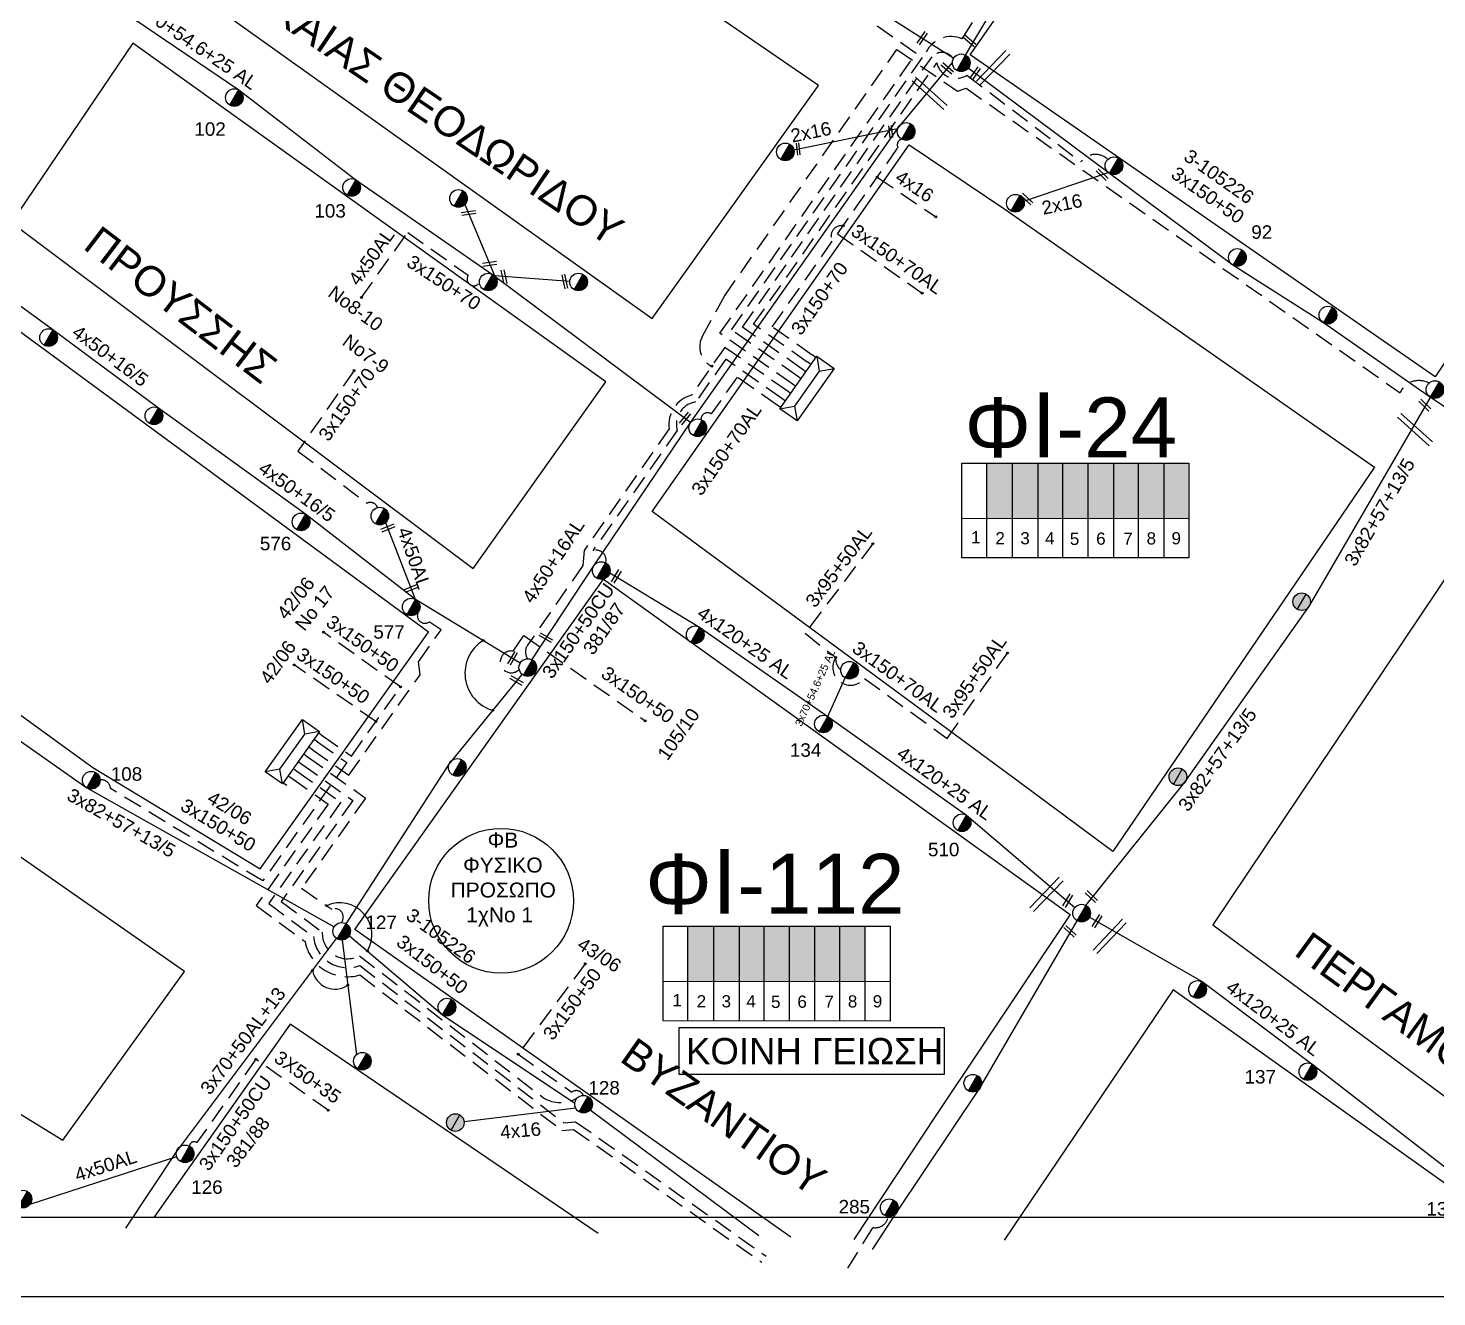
# Model space of a CAD drawing. Header units: millimetres. Extents: x 7477 to 9676, y 1828 to 2857.
# Drawn here: x 8327.7 to 8515.9, y 1836.4 to 2005.9 of the extents above; entities that cross this region are included whole.
import ezdxf
from ezdxf.enums import TextEntityAlignment as Align

# ---------------------------------------------------------------- set-up
doc = ezdxf.new("R2010")
doc.units = ezdxf.units.MM
doc.linetypes.add('DASHED', pattern=[19.05, 12.7, -6.35])
for name, color, linetype, lineweight in [('2x16', 7, 'Continuous', 30), ('3x150+50', 7, 'Continuous', 30), ('3x150+50 XLPE', 7, 'SYN_LINE', 30), ('3x150+50CU', 7, 'Continuous', 30), ('3x150+70', 7, 'Continuous', 30), ('3x150+70AL', 7, 'DASHED', 30), ('3x150AL+50CUXLPE', 7, 'Continuous', 30), ('3X50+35', 7, 'Continuous', 30), ('3x70+50AL+13', 7, 'Continuous', 30), ('3x70+54.6+25 AL', 7, 'SYN_LINE', 30), ('3x82+57+13_5', 7, 'Continuous', 30), ('3x95+50AL', 7, 'Continuous', 30), ('4x120+25 AL', 7, 'SYN_LINE', 30), ('4x16', 7, 'Continuous', 30), ('4x50', 7, 'Continuous', 30), ('4x50+16_5', 7, 'Continuous', 30), ('4x50+16AL', 7, 'Continuous', 30), ('4x50AL', 7, 'Continuous', 30), ('text διευθύνσεων', 250, 'Continuous', 30), ('Υπόβαθρο ΔΕΗ', 7, 'Continuous', 30)]:
    doc.layers.add(name, color=color, linetype=linetype, lineweight=lineweight)
for name, color, linetype in [('Pillar OTE', 7, 'Continuous'), ('TEXT ΚΑΛΩΔΙΩΝ', 7, 'Continuous'), ('Άγνωστα', 7, 'Continuous'), ('ΑΓΝΩΣΤΟ ΥΠΟΓΕΙΟ ΚΑΛΩΔΙΟ', 7, 'DASHED'), ('Επιγραφές - Σχήματα', 7, 'Continuous'), ('Καλώδια ΧΤ   3x150AL+50CU', 7, 'DASHED'), ('Μηχανική τομή', 7, 'Continuous'), ('Στύλος Ξύλινος', 7, 'Continuous'), ('Στύλος Ξύλινος @ 1', 7, 'Continuous'), ('Στύλος ΦΜ', 7, 'Continuous'), ('Στύλος ΦΜ @ 1', 7, 'Continuous'), ('Συνδέσεις', 7, 'Continuous'), ('Τομή', 7, 'Continuous'), ('Υποσταθμός πόλεως', 7, 'Continuous')]:
    doc.layers.add(name, color=color, linetype=linetype)
doc.styles.add('arial', font='ARIAL.TTF')
doc.styles.get("Standard").update_dxf_attribs({"font": 'ARIAL.TTF'})
doc.linetypes.add('SYN_LINE', pattern='A,0.5,-0.0001,["/\\/\\/\\/",Standard,S=0.1,R=0,X=0,Y=-0.05],-0.25', length=0.7501)

# ---------------------------------------------------------------- blocks, each defined once
blk = doc.blocks.new('ΥΠΑΡΧΩΝ ΤΣΙΜΕΝΤΕΝΙΟΣ ΣΤΥΛΟΣ')
at = {"layer": 'Στύλος ΦΜ'}
blk.add_hatch(color=7, dxfattribs=at).paths.add_polyline_path([(-1.29, -2.28, 0.574793), (2.62, 0, 0.268822), (1.3, 2.27)])
at = {"layer": 'Στύλος ΦΜ', "color": 7}
blk.add_line((-1.29, -2.28), (1.3, 2.27), dxfattribs=at)
blk.add_circle((0, 0), 2.62, dxfattribs=at)
at = {"layer": 'Στύλος ΦΜ', "flags": 4}
for tag, p in [('ΑΡΙΘΜΟΣ', (-4.68, 8.05)), ('ΤΥΠΟΣ', (-4.91, 3.03))]:
    blk.add_attdef(tag, p, '', height=4, dxfattribs=at)
blk = doc.blocks.new('ΥΠΑΡΧΩΝ ΞΥΛΙΝΟΣ ΣΤΥΛΟΣ')
at = {"layer": 'Στύλος Ξύλινος'}
h = blk.add_hatch(color=7, dxfattribs=at)
h.paths.add_polyline_path([(-2.62, 0, 0.270008), (-1.29, -2.28), (1.3, 2.27, 0.576266)])
h.paths.add_polyline_path([(-1.29, -2.28, 0.574793), (2.62, 0, 0.268822), (1.3, 2.27)])
at = {"layer": 'Στύλος Ξύλινος', "color": 7}
blk.add_line((-1.29, -2.28), (1.3, 2.27), dxfattribs=at)
blk.add_circle((0, 0), 2.62, dxfattribs=at)
at = {"layer": 'Στύλος Ξύλινος', "flags": 4}
for tag, p in [('ΑΡΙΘΜΟΣ', (-4.91, 8.6)), ('ΤΥΠΟΣ', (-4.85, 3.39))]:
    blk.add_attdef(tag, p, '', height=4, dxfattribs=at)
blk = doc.blocks.new('ΥΠΟΣΤΑΘΜΟΣ ΠΟΛΕΩΣ 8 ΑΝΑΧΩΡΗΣΕΩΝ')
at = {"layer": 'Υποσταθμός πόλεως', "linetype": 'Continuous', "ltscale": 40}
for p, q in [((-8.18, -2.82), (-8.18, -4)), ((-5.9, -2.82), (-5.9, -4)), ((-3.55, -2.82), (-3.55, -4)), ((-1.28, -2.82), (-1.28, -4)), ((1.23, -2.82), (1.23, -4)), ((3.56, -2.82), (3.56, -4)), ((6.03, -2.82), (6.03, -4)), ((8.16, -2.82), (8.16, -4))]:
    blk.add_line(p, q, dxfattribs=at)
blk.add_lwpolyline([(-8.57, 2.82), (8.57, 2.82), (8.57, -2.82), (-8.57, -2.82)], close=True, dxfattribs=at)
for points in [[(-5.75, 0), (-8.57, 2.82)], [(5.75, 0), (8.57, 2.82)], [(-8.57, -2.82), (-5.75, 0)], [(-5.75, 0), (5.75, 0)], [(8.57, -2.82), (5.75, 0)]]:
    blk.add_lwpolyline(points, dxfattribs=at)
at = {"layer": 'Υποσταθμός πόλεως', "linetype": 'SYN_LINE', "ltscale": 40, "flags": 1}
for tag, p in [('ΜΕΤΑΣΧΗΜΑΤΙΣΜΟΣ', (9.59, 1.44)), ('ΙΣΧΥΣ', (9.57, -1.35)), ('ΑΡΙΘΜΟΣ', (9.69, -4.07))]:
    blk.add_attdef(tag, p, '', height=1.8, dxfattribs=at)
blk = doc.blocks.new('ΜΗΧΑΝΙΚΗ ΤΟΜΗ')
at = {"layer": 'Μηχανική τομή', "ltscale": 40}
for p, q in [((-1.89, 0.78), (5.69, 0.78)), ((-1.89, -0.77), (5.69, -0.77))]:
    blk.add_line(p, q, dxfattribs=at)
blk = doc.blocks.new('_ΣΥΝΔΕΣΗ')
at = {"layer": 'Συνδέσεις', "linetype": 'SYN_LINE', "ltscale": 40}
blk.add_hatch(color=256, dxfattribs=at).paths.add_polyline_path([(0.5, -0.01, 1), (-0.5, -0.01, 1)])
at = {"layer": 'Συνδέσεις'}
blk.add_circle((0, -0.01), 0.5, dxfattribs=at)
blk = doc.blocks.new('ΤΟΜΗ')
at = {"layer": 'Τομή', "ltscale": 40}
for p, q in [((-5.68, 0), (17.06, 0)), ((-5.68, -2.77), (17.06, -2.77))]:
    blk.add_line(p, q, dxfattribs=at)

msp = doc.modelspace()

# ---------------------------------------------------------------- hatches: boundary and pattern name
at = {"layer": 'Καλώδια ΧΤ   3x150AL+50CU', "linetype": 'DASHED', "lineweight": -3, "ltscale": 0.2}
h = msp.add_hatch(color=173, dxfattribs=at)
h.dxf.hatch_style = 1
h.paths.add_polyline_path([(8459.19, 1947.75), (8455.75, 1947.75), (8455.75, 1940.39), (8459.19, 1940.38)])
h = msp.add_hatch(color=1, dxfattribs=at)
h.dxf.hatch_style = 1
h.paths.add_polyline_path([(8459.19, 1940.38), (8462.63, 1940.38), (8462.63, 1947.75), (8459.19, 1947.75)])
h = msp.add_hatch(color=30, dxfattribs=at)
h.dxf.hatch_style = 1
h.paths.add_polyline_path([(8465.92, 1947.75), (8462.63, 1947.75), (8462.63, 1940.38), (8465.92, 1940.38)])
h = msp.add_hatch(color=2, dxfattribs=at)
h.dxf.hatch_style = 1
h.paths.add_polyline_path([(8469.22, 1947.74), (8465.92, 1947.74), (8465.92, 1940.38), (8469.22, 1940.37)])
h = msp.add_hatch(color=5, dxfattribs=at)
h.dxf.hatch_style = 1
h.paths.add_polyline_path([(8472.61, 1947.74), (8469.31, 1947.74), (8469.31, 1940.37), (8472.61, 1940.37)])
h = msp.add_hatch(color=27, dxfattribs=at)
h.dxf.hatch_style = 1
h.paths.add_polyline_path([(8475.94, 1947.74), (8472.65, 1947.74), (8472.65, 1940.37), (8475.94, 1940.37)])
h = msp.add_hatch(color=62, dxfattribs=at)
h.dxf.hatch_style = 1
h.paths.add_polyline_path([(8479.33, 1947.73), (8476.04, 1947.73), (8476.03, 1940.37), (8479.33, 1940.36)])
h = msp.add_hatch(color=6, dxfattribs=at)
h.dxf.hatch_style = 1
h.paths.add_polyline_path([(8482.65, 1947.73), (8479.36, 1947.73), (8479.36, 1940.36), (8482.65, 1940.36)])
h = msp.add_hatch(color=5, dxfattribs=at)
h.dxf.hatch_style = 1
h.paths.add_polyline_path([(8419.26, 1885.88), (8415.82, 1885.88), (8415.82, 1878.52), (8419.26, 1878.52)])
h = msp.add_hatch(color=62, dxfattribs=at)
h.dxf.hatch_style = 1
h.paths.add_polyline_path([(8419.26, 1878.52), (8422.7, 1878.52), (8422.7, 1885.88), (8419.26, 1885.88)])
h = msp.add_hatch(color=30, dxfattribs=at)
h.dxf.hatch_style = 1
h.paths.add_polyline_path([(8426, 1885.88), (8422.7, 1885.88), (8422.7, 1878.52), (8426, 1878.51)])
h = msp.add_hatch(color=1, dxfattribs=at)
h.dxf.hatch_style = 1
h.paths.add_polyline_path([(8429.3, 1885.88), (8426, 1885.88), (8426, 1878.51), (8429.3, 1878.51)])
h = msp.add_hatch(color=133, dxfattribs=at)
h.dxf.hatch_style = 1
h.paths.add_polyline_path([(8432.68, 1885.88), (8429.39, 1885.88), (8429.38, 1878.51), (8432.68, 1878.51)])
h = msp.add_hatch(color=2, dxfattribs=at)
h.dxf.hatch_style = 1
h.paths.add_polyline_path([(8436.02, 1885.87), (8432.72, 1885.87), (8432.72, 1878.51), (8436.02, 1878.5)])
h = msp.add_hatch(color=151, dxfattribs=at)
h.dxf.hatch_style = 1
h.paths.add_polyline_path([(8439.41, 1885.87), (8436.11, 1885.87), (8436.11, 1878.5), (8439.41, 1878.5)])

# ---------------------------------------------------------------- linework, layer by layer
at = {"lineweight": -3, "ltscale": 0.2}
msp.add_circle((8390.85, 1889.28), 9.67, dxfattribs=at)
at = {"layer": '2x16', "color": 173, "linetype": 'Continuous', "lineweight": -3, "ltscale": 0.2}
msp.add_lwpolyline([(8443.84, 1992.39), (8429.98, 1989.56)], dxfattribs=at)
at = {"layer": '2x16', "color": 30, "linetype": 'Continuous', "lineweight": -3, "ltscale": 0.2}
msp.add_lwpolyline([(8460.71, 1982.76), (8471.98, 1986.59)], dxfattribs=at)
at = {"layer": '3x150+50', "color": 62, "linetype": 'DASHED', "lineweight": -3, "ltscale": 0.2}
msp.add_lwpolyline([(8443.75, 2003.01), (8451.82, 1997.44), (8452.98, 1997.85), (8510.97, 1957.15, -0.43959), (8514.83, 1958.43, 54.52435)], format="xyb", dxfattribs=at)
at = {"layer": '3x150+50', "color": 5, "linetype": 'DASHED', "lineweight": -3, "ltscale": 0.2}
for points in [[(8365.63, 1909.51), (8370.5, 1906.05), (8380.04, 1919.48), (8379.81, 1921.22), (8382.84, 1925.5), (8381.25, 1926.53, -0.750843), (8379.74, 1927.77, -2.552572)], [(8393.26, 1920.2, -1.684877), (8392.46, 1922.63), (8393.9, 1924.73), (8410.1, 1913.32)]]:
    msp.add_lwpolyline(points, format="xyb", dxfattribs=at)
at = {"layer": '3x150+50', "color": 62, "linetype": 'DASHED', "lineweight": -3, "ltscale": 0.2}
for points in [[(8377.41, 1917.85), (8367.12, 1925.16)], [(8374.13, 1913.23), (8363.19, 1920.79)], [(8366.96, 1911.38), (8370.85, 1908.61), (8377.41, 1917.85)]]:
    msp.add_lwpolyline(points, dxfattribs=at)
at = {"layer": '3x150+50', "color": 30, "linetype": 'DASHED', "lineweight": -3, "ltscale": 0.2}
msp.add_lwpolyline([(8366.34, 1910.51), (8370.23, 1907.75), (8359, 1891.93), (8338.66, 1904.27, 0.424031), (8337.26, 1905.45)], format="xyb", dxfattribs=at)
at = {"layer": '3x150+50', "color": 1, "linetype": 'DASHED', "lineweight": -3, "ltscale": 0.2}
for points in [[(8364.95, 1908.55), (8372.75, 1903.01), (8364.2, 1890.97), (8368.23, 1888.15, -0.782626), (8369.5, 1886.38)], [(8402.09, 1880.86), (8393.12, 1868.77), (8400.31, 1863.73, -0.481937), (8401.83, 1863.29, 25.768841)]]:
    msp.add_lwpolyline(points, format="xyb", dxfattribs=at)
at = {"layer": '3x150+50', "color": 133, "linetype": 'DASHED', "lineweight": -3, "ltscale": 0.2}
msp.add_lwpolyline([(8364.23, 1907.53), (8371.05, 1902.68), (8361.46, 1889.18), (8366.96, 1885.1, 0.581124), (8371.93, 1881.93), (8396.48, 1862.98, 0.28625), (8401.06, 1862.97)], format="xyb", dxfattribs=at)
at = {"layer": '3x150+50', "color": 151, "linetype": 'DASHED', "lineweight": -3, "ltscale": 0.2}
msp.add_lwpolyline([(8362.89, 1905.65), (8367.76, 1902.19), (8358.14, 1888.65), (8364.66, 1883.82, 0.441091), (8371.97, 1879.37), (8398.98, 1858.6), (8400.53, 1858.74), (8425.7, 1840.98)], format="xyb", dxfattribs=at)
at = {"layer": '3x150+50', "color": 2, "linetype": 'DASHED', "lineweight": -3, "ltscale": 0.2}
msp.add_lwpolyline([(8363.57, 1906.61), (8369.42, 1902.45), (8359.8, 1888.92), (8365.78, 1884.49, 0.493732), (8371.97, 1880.63), (8399.23, 1859.63), (8400.8, 1859.77), (8426.28, 1841.8)], format="xyb", dxfattribs=at)
at = {"layer": '3x150+50 XLPE', "color": 6, "linetype": 'DASHED', "lineweight": -3, "ltscale": 0.2}
msp.add_lwpolyline([(8429.73, 1958.34), (8420.09, 1965.1), (8446.29, 2002.48), (8367.59, 2057.9, 0.868305), (8366.1, 2063.27)], format="xyb", dxfattribs=at)
at = {"layer": '3x150+50CU', "color": 1, "linetype": 'DASHED', "lineweight": -3, "ltscale": 0.2}
msp.add_lwpolyline([(8358.08, 1868.11), (8350.2, 1856.97, 0.616501), (8349.22, 1856.49, -1.619934)], format="xyb", dxfattribs=at)
at = {"layer": '3x150+70', "color": 2, "linetype": 'DASHED', "lineweight": -3, "ltscale": 0.2}
msp.add_lwpolyline([(8430.45, 1959.37), (8421.63, 1965.55), (8447.64, 2002.65, -0.393556), (8452.46, 2004.45), (8467.45, 2028.12, -0.645572), (8469.34, 2029.8)], format="xyb", dxfattribs=at)
at = {"layer": '3x150+70', "color": 27, "linetype": 'DASHED', "lineweight": -3, "ltscale": 0.2}
msp.add_lwpolyline([(8431.1, 1960.3), (8423.1, 1965.91), (8448.43, 2002.04, -0.496564), (8451.28, 2001.78)], format="xyb", dxfattribs=at)
at = {"layer": '3x150+70', "color": 30, "linetype": 'DASHED', "lineweight": -3, "ltscale": 0.2}
msp.add_lwpolyline([(8431.77, 1961.26), (8424.59, 1966.3), (8449.07, 2001.21, 0.514019), (8453.1, 1999.57), (8468.33, 1988, -0.452736), (8471.93, 1988.33)], format="xyb", dxfattribs=at)
at = {"layer": '3x150+70', "color": 173, "linetype": 'DASHED', "lineweight": -3, "ltscale": 0.2}
for points in [[(8435.81, 1978.39), (8443.88, 1989.89, -0.498346), (8444.39, 1991.03, 0.415097)], [(8432.43, 1962.19), (8427.09, 1965.94), (8435.11, 1977.39, -0.620841), (8436.56, 1979.46)]]:
    msp.add_lwpolyline(points, format="xyb", dxfattribs=at)
at = {"layer": '3x150+70', "color": 1, "linetype": 'DASHED', "lineweight": -3, "ltscale": 0.2}
msp.add_lwpolyline([(8378.38, 1978.58), (8386.46, 1972.84, 1.008446), (8387.96, 1971.86, 4.807437)], format="xyb", dxfattribs=at)
at = {"layer": '3x150+70', "color": 5, "linetype": 'DASHED', "lineweight": -3, "ltscale": 0.2}
msp.add_lwpolyline([(8371.2, 1960.12), (8363.71, 1949.37), (8372.94, 1942.4, -0.451569), (8374.35, 1941.81, 18.232164)], format="xyb", dxfattribs=at)
at = {"layer": '3x150+70AL', "color": 173, "linetype": 'DASHED', "lineweight": -3, "ltscale": 0.2}
msp.add_lwpolyline([(8435.81, 1978.39), (8447.11, 1970.47)], dxfattribs=at)
at = {"layer": '3x150+70AL', "color": 62, "linetype": 'DASHED', "lineweight": -3, "ltscale": 0.2}
msp.add_lwpolyline([(8429.06, 1957.39), (8420.75, 1963.21), (8416.28, 1956.83, 0.378209), (8413.31, 1952.33), (8401.93, 1936.09), (8401.78, 1934.09), (8394.38, 1923.42, 0.319024), (8394.4, 1921.62, 0.509268)], format="xyb", dxfattribs=at)
at = {"layer": '3x150+70AL', "color": 5, "linetype": 'DASHED', "lineweight": -3, "ltscale": 0.2}
msp.add_lwpolyline([(8428.35, 1956.38), (8420.86, 1961.63), (8416.87, 1955.94, 0.445906), (8414.38, 1952.1), (8403.12, 1936.05, -0.614236), (8404.82, 1934.42)], format="xyb", dxfattribs=at)
at = {"layer": '3x150+70AL', "color": 1, "linetype": 'DASHED', "lineweight": -3, "ltscale": 0.2}
msp.add_lwpolyline([(8427.74, 1955.51), (8422.4, 1959.25), (8418.94, 1954.32, 0.618947), (8417.56, 1953.56)], format="xyb", dxfattribs=at)
at = {"layer": '3x150+70AL', "color": 5, "lineweight": -3, "ltscale": 0.2}
msp.add_lwpolyline([(8435.56, 1921.77, 0.958976), (8439.41, 1918.99), (8450.46, 1910.96)], format="xyb", dxfattribs=at)
at = {"layer": '3x150AL+50CUXLPE', "color": 62, "linetype": 'DASHED', "lineweight": -3, "ltscale": 0.2}
msp.add_lwpolyline([(8418.99, 1960.71, -0.421598), (8417.72, 1964.61), (8420.69, 1970.07), (8443.75, 2003.01)], format="xyb", dxfattribs=at)
at = {"layer": '3X50+35', "color": 1, "linetype": 'DASHED', "lineweight": -3, "ltscale": 0.2}
msp.add_lwpolyline([(8367.76, 1861.29), (8358.08, 1868.11)], dxfattribs=at)
at = {"layer": '3x70+50AL+13', "color": 1, "linetype": 'Continuous', "lineweight": -3, "ltscale": 0.2}
msp.add_lwpolyline([(8340.72, 1845.54), (8347.49, 1855.75), (8368.85, 1884.26)], dxfattribs=at)
at = {"layer": '3x70+54.6+25 AL', "color": 1, "linetype": 'SYN_LINE', "lineweight": -3, "ltscale": 15}
for points in [[(8330.67, 2014.68), (8355.8, 1997.6), (8371.46, 1985.6), (8389.72, 1972.97), (8416.19, 1953.17)], [(8369.63, 1884.02), (8371.53, 1868.74)]]:
    msp.add_lwpolyline(points, dxfattribs=at)
at = {"layer": '3x70+54.6+25 AL', "color": 1, "linetype": 'SYN_LINE', "lineweight": -3, "ltscale": 10}
for points in [[(8386.01, 1982.29), (8389.95, 1972.8)], [(8389.95, 1972.8), (8400.03, 1972.04)]]:
    msp.add_lwpolyline(points, dxfattribs=at)
at = {"layer": '3x70+54.6+25 AL', "color": 5, "linetype": 'SYN_LINE', "lineweight": -3, "ltscale": 8}
msp.add_lwpolyline([(8434.5, 1913.92), (8436.83, 1919.07)], dxfattribs=at)
at = {"layer": '3x82+57+13_5', "color": 27, "linetype": 'Continuous', "lineweight": -3, "ltscale": 0.2}
msp.add_lwpolyline([(8366.33, 2061.4), (8395.76, 2039.06), (8422.69, 2020.07), (8451.33, 2001.87)], dxfattribs=at)
at = {"layer": '3x82+57+13_5', "color": 30, "linetype": 'Continuous', "lineweight": -3, "ltscale": 0.2}
for points in [[(8515.05, 1956.54), (8515.05, 1956.54), (8500.75, 1966.51), (8488.64, 1974.2), (8471.98, 1986.59), (8453.25, 2000.5)], [(8282.08, 1944.59), (8314.68, 1918.97), (8335.5, 1904.37), (8368.53, 1885.78)]]:
    msp.add_lwpolyline(points, dxfattribs=at)
at = {"layer": '3x82+57+13_5', "color": 2, "lineweight": -3, "ltscale": 0.2}
for points in [[(8469, 1888.66), (8482.21, 1905.12), (8498.86, 1928.7), (8515.05, 1956.54)], [(8440.47, 1842.68), (8443.73, 1847.68), (8454.74, 1864.1), (8467.84, 1886.61)]]:
    msp.add_lwpolyline(points, dxfattribs=at)
at = {"layer": '3x82+57+13_5', "color": 62, "linetype": 'Continuous', "lineweight": -3, "ltscale": 0.2}
msp.add_lwpolyline([(8597.02, 1902.43), (8577.98, 1913.37), (8563.63, 1923.35), (8549.6, 1932.84), (8534.09, 1943.89), (8515.05, 1956.54)], dxfattribs=at)
at = {"layer": '3x82+57+13_5', "color": 1, "linetype": 'Continuous', "lineweight": -3, "ltscale": 0.2}
msp.add_lwpolyline([(8370.58, 1884.62), (8383.03, 1874.05), (8400.7, 1862.26)], dxfattribs=at)
at = {"layer": '3x82+57+13_5', "color": 133, "linetype": 'Continuous', "lineweight": -3, "ltscale": 0.2}
msp.add_lwpolyline([(8402.76, 1861.34), (8425.3, 1844.57)], dxfattribs=at)
at = {"layer": '3x95+50AL', "color": 5, "linetype": 'DASHED', "lineweight": -3, "ltscale": 0.2}
msp.add_lwpolyline([(8440.53, 1936.99), (8431.46, 1925.03), (8435.56, 1921.77, 0.248427), (8436.23, 1920.13, -53.00634)], format="xyb", dxfattribs=at)
msp.add_lwpolyline([(8450.46, 1910.96), (8458.51, 1922.38)], dxfattribs=at)
at = {"layer": '4x120+25 AL', "color": 5, "linetype": 'SYN_LINE', "lineweight": -3, "ltscale": 15}
msp.add_lwpolyline([(8405.37, 1933.1), (8417.38, 1925.85), (8434.5, 1913.92), (8453.02, 1900.73), (8467.53, 1888.4)], dxfattribs=at)
at = {"layer": '4x120+25 AL', "color": 30, "linetype": 'SYN_LINE', "lineweight": -3, "ltscale": 15}
msp.add_lwpolyline([(8469.47, 1887.09), (8484.53, 1878.51), (8499.24, 1867.47), (8519.53, 1851.75)], dxfattribs=at)
at = {"layer": '4x16', "color": 173, "linetype": 'DASHED', "lineweight": -3, "ltscale": 0.2}
msp.add_lwpolyline([(8441.12, 1985.96), (8448.92, 1980.67)], dxfattribs=at)
at = {"layer": '4x16', "color": 133, "linetype": 'Continuous', "lineweight": -3, "ltscale": 0.2}
msp.add_lwpolyline([(8400.85, 1861.57), (8385.91, 1859.75)], dxfattribs=at)
at = {"layer": '4x50', "color": 5, "linetype": 'Continuous', "lineweight": -3, "ltscale": 0.2}
msp.add_lwpolyline([(8379.42, 1929.55), (8375.43, 1939.79)], dxfattribs=at)
at = {"layer": '4x50+16_5', "color": 5, "linetype": 'Continuous', "lineweight": -3, "ltscale": 0.2}
msp.add_lwpolyline([(8393.4, 1921.04), (8379.42, 1929.55), (8364.71, 1940.92), (8345.06, 1955.1), (8330.97, 1965.54), (8308.36, 1981.98)], dxfattribs=at)
at = {"layer": '4x50+16AL', "color": 2, "linetype": 'Continuous', "lineweight": -3, "ltscale": 0.2}
msp.add_lwpolyline([(8452.91, 2002.26), (8469.34, 2029.8), (8491.01, 2060.78)], dxfattribs=at)
at = {"layer": '4x50+16AL', "color": 173, "linetype": 'Continuous', "lineweight": -3, "ltscale": 0.2}
msp.add_lwpolyline([(8394.94, 1921.49), (8403.34, 1934.17), (8416.22, 1953.21), (8443.84, 1992.39), (8451.15, 2001.29)], dxfattribs=at)
at = {"layer": '4x50+16AL', "color": 5, "linetype": 'Continuous', "lineweight": -3, "ltscale": 0.2}
msp.add_lwpolyline([(8370.14, 1886.22), (8383.9, 1907.55), (8393.67, 1919.53)], dxfattribs=at)
at = {"layer": '4x50AL', "color": 1, "linetype": 'DASHED', "lineweight": -3, "ltscale": 0.2}
msp.add_lwpolyline([(8372.19, 1969.87), (8378.38, 1978.58)], dxfattribs=at)
at = {"layer": '4x50AL', "color": 1, "linetype": 'Continuous', "lineweight": -3, "ltscale": 0.2}
msp.add_lwpolyline([(8327.92, 1848.74), (8347.51, 1855.11)], dxfattribs=at)
at = {"layer": 'Pillar OTE', "lineweight": -3, "ltscale": 40}
for points in [[(8452.42, 1935.11), (8452.42, 1947.75), (8482.75, 1947.74), (8482.75, 1935.08), (8452.42, 1935.11)], [(8455.75, 1935.1), (8455.75, 1947.75)], [(8459.19, 1935.1), (8459.19, 1947.75)], [(8462.63, 1935.1), (8462.63, 1947.75)], [(8465.92, 1935.09), (8465.92, 1947.75)], [(8469.31, 1935.09), (8469.31, 1947.75)], [(8472.71, 1935.09), (8472.71, 1947.75)], [(8476.04, 1935.08), (8476.04, 1947.74)], [(8479.43, 1935.08), (8479.43, 1947.74)], [(8452.42, 1940.39), (8482.75, 1940.36)], [(8412.49, 1873.24), (8412.49, 1885.88), (8442.83, 1885.88), (8442.83, 1873.21), (8412.49, 1873.25)], [(8415.82, 1873.24), (8415.82, 1885.88)], [(8419.26, 1873.24), (8419.26, 1885.88)], [(8422.7, 1873.24), (8422.7, 1885.88)], [(8426, 1873.23), (8426, 1885.88)], [(8429.38, 1873.23), (8429.39, 1885.88)], [(8432.78, 1873.22), (8432.78, 1885.88)], [(8436.12, 1873.22), (8436.12, 1885.88)], [(8439.51, 1873.22), (8439.51, 1885.88)], [(8412.49, 1878.53), (8442.83, 1878.5)]]:
    msp.add_lwpolyline(points, dxfattribs=at)
at = {"layer": 'ΑΓΝΩΣΤΟ ΥΠΟΓΕΙΟ ΚΑΛΩΔΙΟ', "color": 2, "linetype": 'DASHED', "lineweight": -3, "ltscale": 0.2}
msp.add_lwpolyline([(8437.18, 1840.19), (8440.54, 1845.63, 0.433144), (8442.56, 1847.1, 6.857572)], format="xyb", dxfattribs=at)
at = {"layer": 'Επιγραφές - Σχήματα', "lineweight": -3}
msp.add_lwpolyline([(7476.75, 2855.51), (9675.5, 2855.53), (9675.51, 1836.39), (7476.75, 1836.37)], close=True, dxfattribs=at)
at = {"layer": 'Επιγραφές - Σχήματα', "color": 190, "lineweight": -3}
msp.add_lwpolyline([(8414.6, 1866.13), (8450.11, 1866.13), (8450.11, 1872.3), (8414.6, 1872.3)], close=True, dxfattribs=at)
at = {"layer": 'Υπόβαθρο ΔΕΗ', "lineweight": -3}
for points in [[(7515.98, 2835.63), (9502.35, 2835.63), (9502.35, 1846.95), (7515.98, 1846.95)], [(8486.6, 2049.65), (8547.82, 2007.31), (8515.68, 1959.26), (8453.54, 2002.28)], [(8369.23, 2042.16), (8347.73, 2012.25), (8411.04, 1967.07), (8433.27, 1998.18)], [(8404.83, 1958.61), (8341.65, 2003.86), (8325.42, 1979.91), (8387.14, 1933.69)], [(8460.19, 1905.05), (8411.02, 1941.28), (8445.38, 1990.29), (8458.17, 1981.7), (8507.54, 1947.22), (8472.61, 1895.85)], [(8318.83, 1970.94), (8294.97, 1937.05), (8336.3, 1907.1), (8358.66, 1893.54), (8381.13, 1925.16)], [(8579.2, 1896.87), (8520.65, 1937.76), (8485.96, 1886.06), (8541.65, 1844.87)], [(8348.55, 1879.85), (8285.44, 1923.82), (8251.85, 1875.38), (8268.79, 1862.86), (8289.13, 1883.8), (8332.31, 1857.31)]]:
    msp.add_lwpolyline(points, close=True, dxfattribs=at)
for points in [[(8429.55, 1844.32), (8371.31, 1885.43), (8404.53, 1932.24), (8466.87, 1887.46), (8449.01, 1860.74), (8437.98, 1844.03)], [(8527.09, 1844.29), (8480.67, 1877.4), (8458.08, 1843.93)], [(8403.82, 1844.84), (8362.69, 1872.79), (8344.45, 1846.95)]]:
    msp.add_lwpolyline(points, dxfattribs=at)
for centre, radius, start, end in [((8391.16, 1919.67), 5.14, 121.6258, 254.1539), ((8369.31, 1884.74), 4.27, 329.5309, 114.4085), ((8368.66, 1880.55), 3.07, 190.5573, 304.0152)]:
    msp.add_arc(centre, radius, start, end, dxfattribs=at)

# ---------------------------------------------------------------- block references
at = {"layer": 'Μηχανική τομή', "lineweight": -3}
for p, xscale, yscale, zscale, rotation in [((8446.86, 2004.14), 0.2499999999999463, 0.2499999999999463, 0.4999999999999997, 55.14951132084228), ((8453.81, 2003.83), 0.2499999999999463, 0.2499999999999463, 0.4999999999999997, 139.5187342347292), ((8450.83, 2000.15), 0.2499999999999463, 0.2499999999999463, 0.4999999999999997, 139.5187342347292), ((8453.93, 1999.41), 0.2499999999999463, 0.2499999999999463, 0.4999999999999997, 55.14951132084228), ((8442.98, 1991.63), 0.2144876774166475, 0.2144876774166475, 0.4289753548333868, 96.2604824997834), ((8430.61, 1989.31), 0.2144876774166475, 0.2144876774166475, 0.4289753548333868, 96.2604824997834), ((8471.51, 1985.96), 0.2499999999999463, 0.2499999999999463, 0.4999999999999997, 136.4809184825661), ((8461.41, 1982.71), 0.2499999999999463, 0.2499999999999463, 0.4999999999999997, 136.4809184825661), ((8386.03, 1981.12), 0.2499999999999463, 0.2499999999999463, 0.4999999999999997, 7.850325160566417), ((8388.85, 1974.34), 0.2499999999999463, 0.2499999999999463, 0.4999999999999997, 7.850325160566418), ((8391.36, 1972.16), 0.2499999999999463, 0.2499999999999463, 0.4999999999999997, 102.3212772822826), ((8399.49, 1971.55), 0.2499999999999463, 0.2499999999999463, 0.4999999999999997, 102.3212772822826), ((8514.62, 1955.18), 0.2499999999999463, 0.2499999999999463, 0.4999999999999997, 136.4809184825661), ((8415.14, 1953.34), 0.2499999999999463, 0.2499999999999463, 0.4999999999999997, 51.16063864114478), ((8376.15, 1939.23), 0.2499999999999463, 0.2499999999999463, 0.4999999999999997, 202.0422619358169), ((8406.02, 1932.21), 0.2499999999999463, 0.2499999999999463, 0.4999999999999997, 58.68024341874369), ((8379.29, 1931.19), 0.2499999999999463, 0.2499999999999463, 0.4999999999999997, 202.0422619358169), ((8397.27, 1924.18), 0.2499999999999463, 0.2499999999999463, 0.4999999999999997, 150.6253518436988), ((8392.6, 1922.08), 0.2499999999999463, 0.2499999999999463, 0.4999999999999997, 240.0321539273434), ((8393.36, 1918.46), 0.2499999999999463, 0.2499999999999463, 0.4999999999999997, 150.6253518436988), ((8466.33, 1888.9), 0.2499999999999463, 0.2499999999999463, 0.4999999999999997, 58.68024341874369), ((8470.06, 1889.52), 0.2499999999999463, 0.2499999999999463, 0.4999999999999997, 136.4809184825661), ((8467.2, 1884.88), 0.2499999999999463, 0.2499999999999463, 0.4999999999999997, 136.4809184825661), ((8470.26, 1886.15), 0.2499999999999463, 0.2499999999999463, 0.4999999999999997, 58.68024341874369)]:
    msp.add_blockref('ΜΗΧΑΝΙΚΗ ΤΟΜΗ', p, dxfattribs=dict(at, xscale=xscale, yscale=yscale, zscale=zscale, rotation=rotation))
at = {"layer": 'Στύλος Ξύλινος @ 1', "lineweight": -3, "ltscale": 40, "xscale": 0.4499999999998181, "yscale": 0.4499999999998181, "zscale": 0.4499999999998181}
for p in [(8497.82, 1929.24), (8481.29, 1905.85), (8384.74, 1859.65)]:
    msp.add_blockref('ΥΠΑΡΧΩΝ ΞΥΛΙΝΟΣ ΣΤΥΛΟΣ', p, dxfattribs=at)
at = {"layer": 'Στύλος ΦΜ @ 1', "lineweight": -3, "ltscale": 40}
for p, xscale, yscale, zscale in [((8452.33, 2001.23), 0.4499999999998181, 0.4499999999998181, 0.4499999999998181), ((8444.97, 1992.06), 0.4499999999998181, 0.4499999999998181, 0.4499999999998181), ((8428.83, 1989.33), 0.4499999999998181, 0.4499999999998181, 0.4499999999998181), ((8472.74, 1987.48), 0.4499999999998181, 0.4499999999998181, 0.4499999999998181), ((8385.16, 1983.11), 0.4499999999998181, 0.4499999999998181, 0.4499999999998181), ((8459.57, 1982.47), 0.4499999999998181, 0.4499999999998181, 0.4499999999998181), ((8389.13, 1971.95), 0.4499999999998181, 0.4499999999998181, 0.4499999999998181), ((8401.2, 1971.95), 0.4499999999998181, 0.4499999999998181, 0.4499999999998181), ((8501.33, 1967.53), 0.4499999999998181, 0.4499999999998181, 0.4499999999998181), ((8330.39, 1964.52), 0.4499999999998181, 0.4499999999998181, 0.4499999999998181), ((8515.63, 1957.57), 0.4499999999998181, 0.4499999999998181, 0.4499999999998181), ((8344.47, 1954.07), 0.4499999999998181, 0.4499999999998181, 0.4499999999998181), ((8417.13, 1952.47), 0.4499999999998181, 0.4499999999998181, 0.4499999999998181), ((8374.65, 1940.68), 0.4499999999998181, 0.4499999999998181, 0.4499999999998181), ((8404.23, 1933.4), 0.4499999999998181, 0.4499999999998181, 0.4499999999998181), ((8416.79, 1924.83), 0.4499999999998181, 0.4499999999998181, 0.4499999999998181), ((8394.42, 1920.44), 0.4499999999998181, 0.4499999999998181, 0.4499999999998181), ((8437.41, 1920.09), 0.4499999999998166, 0.4499999999998166, 0.4499999999998166), ((8384.99, 1907.1), 0.4499999999998181, 0.4499999999998181, 0.4499999999998181), ((8468.42, 1887.63), 0.4499999999998181, 0.4499999999998181, 0.4499999999998181), ((8483.91, 1877.43), 0.4499999999998181, 0.4499999999998181, 0.4499999999998181), ((8383.62, 1875.08), 0.4499999999998181, 0.4499999999998181, 0.4499999999998181), ((8372.31, 1867.85), 0.4499999999998181, 0.4499999999998181, 0.4499999999998181), ((8453.88, 1864.91), 0.4499999999998181, 0.4499999999998181, 0.4499999999998181), ((8326.97, 1849.43), 0.4499999999998181, 0.4499999999998181, 0.4499999999998181)]:
    msp.add_blockref('ΥΠΑΡΧΩΝ ΤΣΙΜΕΝΤΕΝΙΟΣ ΣΤΥΛΟΣ', p, dxfattribs=dict(at, xscale=xscale, yscale=yscale, zscale=zscale))
ref = msp.add_blockref('ΥΠΑΡΧΩΝ ΤΣΙΜΕΝΤΕΝΙΟΣ ΣΤΥΛΟΣ', (8355.21, 1996.58), dxfattribs=dict(at, xscale=0.4499999999997458, yscale=0.4499999999997458, zscale=0.4499999999997458))
ref.add_attrib('ΤΥΠΟΣ', '102', (8349.87, 1991.48), dxfattribs={"layer": 'Στύλος ΦΜ', "height": 1.8, "flags": 4})
ref = msp.add_blockref('ΥΠΑΡΧΩΝ ΤΣΙΜΕΝΤΕΝΙΟΣ ΣΤΥΛΟΣ', (8370.88, 1984.58), dxfattribs=dict(at, xscale=0.4499999999998265, yscale=0.4499999999998265, zscale=0.4499999999998265))
ref.add_attrib('ΤΥΠΟΣ', '103', (8365.91, 1980.55), dxfattribs={"layer": 'Στύλος ΦΜ', "height": 1.8, "flags": 4})
ref = msp.add_blockref('ΥΠΑΡΧΩΝ ΤΣΙΜΕΝΤΕΝΙΟΣ ΣΤΥΛΟΣ', (8489.23, 1975.23), dxfattribs=dict(at, xscale=0.4499999999998181, yscale=0.4499999999998181, zscale=0.4499999999998181))
ref.add_attrib('ΑΡΙΘΜΟΣ', '92', (8491.09, 1977.72), dxfattribs={"layer": 'Στύλος ΦΜ', "height": 1.8, "flags": 4})
ref = msp.add_blockref('ΥΠΑΡΧΩΝ ΤΣΙΜΕΝΤΕΝΙΟΣ ΣΤΥΛΟΣ', (8364.12, 1939.9), dxfattribs=dict(at, xscale=0.449999999999828, yscale=0.449999999999828, zscale=0.449999999999828))
ref.add_attrib('ΤΥΠΟΣ', '576', (8358.62, 1936.11), dxfattribs={"layer": 'Στύλος ΦΜ', "height": 1.8, "flags": 4})
ref = msp.add_blockref('ΥΠΑΡΧΩΝ ΤΣΙΜΕΝΤΕΝΙΟΣ ΣΤΥΛΟΣ', (8378.84, 1928.53), dxfattribs=dict(at, xscale=0.4499999999998129, yscale=0.4499999999998129, zscale=0.4499999999998129))
ref.add_attrib('ΤΥΠΟΣ', '577', (8373.78, 1924.3), dxfattribs={"layer": 'Στύλος ΦΜ', "height": 1.8, "flags": 4})
ref = msp.add_blockref('ΥΠΑΡΧΩΝ ΤΣΙΜΕΝΤΕΝΙΟΣ ΣΤΥΛΟΣ', (8433.92, 1912.9), dxfattribs=dict(at, xscale=0.4499999999998194, yscale=0.4499999999998194, zscale=0.4499999999998194))
ref.add_attrib('ΤΥΠΟΣ', '134', (8429.44, 1908.52), dxfattribs={"layer": 'Στύλος ΦΜ', "height": 1.8, "rotation": 360, "flags": 4})
ref = msp.add_blockref('ΥΠΑΡΧΩΝ ΤΣΙΜΕΝΤΕΝΙΟΣ ΣΤΥΛΟΣ', (8336.09, 1905.39), dxfattribs=dict(at, xscale=0.4499999999998014, yscale=0.4499999999998014, zscale=0.4499999999998014))
ref.add_attrib('ΤΥΠΟΣ', '108', (8338.7, 1905.32), dxfattribs={"layer": 'Στύλος ΦΜ', "height": 1.8, "flags": 4})
ref = msp.add_blockref('ΥΠΑΡΧΩΝ ΤΣΙΜΕΝΤΕΝΙΟΣ ΣΤΥΛΟΣ', (8452.44, 1899.71), dxfattribs=dict(at, xscale=0.449999999999782, yscale=0.449999999999782, zscale=0.449999999999782))
ref.add_attrib('ΤΥΠΟΣ', '510', (8447.89, 1895.23), dxfattribs={"layer": 'Στύλος ΦΜ', "height": 1.8, "flags": 4})
ref = msp.add_blockref('ΥΠΑΡΧΩΝ ΤΣΙΜΕΝΤΕΝΙΟΣ ΣΤΥΛΟΣ', (8369.55, 1885.2), dxfattribs=dict(at, xscale=0.4499999999998181, yscale=0.4499999999998181, zscale=0.4499999999998181))
ref.add_attrib('ΤΥΠΟΣ', '127', (8372.73, 1885.5), dxfattribs={"layer": 'Στύλος ΦΜ', "height": 1.8, "flags": 4})
ref = msp.add_blockref('ΥΠΑΡΧΩΝ ΤΣΙΜΕΝΤΕΝΙΟΣ ΣΤΥΛΟΣ', (8498.65, 1866.45), dxfattribs=dict(at, xscale=0.449999999999833, yscale=0.449999999999833, zscale=0.449999999999833))
ref.add_attrib('ΤΥΠΟΣ', '137', (8490.19, 1864.87), dxfattribs={"layer": 'Στύλος ΦΜ', "height": 1.8, "flags": 4})
ref = msp.add_blockref('ΥΠΑΡΧΩΝ ΤΣΙΜΕΝΤΕΝΙΟΣ ΣΤΥΛΟΣ', (8401.87, 1862.11), dxfattribs=dict(at, xscale=0.4499999999998181, yscale=0.4499999999998181, zscale=0.4499999999998181))
ref.add_attrib('ΑΡΙΘΜΟΣ', '128', (8402.52, 1863.4), dxfattribs={"layer": 'Στύλος ΦΜ', "height": 1.8, "flags": 4})
ref = msp.add_blockref('ΥΠΑΡΧΩΝ ΤΣΙΜΕΝΤΕΝΙΟΣ ΣΤΥΛΟΣ', (8348.63, 1855.47), dxfattribs=dict(at, xscale=0.4499999999998181, yscale=0.4499999999998181, zscale=0.4499999999998181))
ref.add_attrib('ΤΥΠΟΣ', '126', (8349.45, 1850.13), dxfattribs={"layer": 'Στύλος ΦΜ', "height": 1.8, "flags": 4})
ref = msp.add_blockref('ΥΠΑΡΧΩΝ ΤΣΙΜΕΝΤΕΝΙΟΣ ΣΤΥΛΟΣ', (8520.46, 1851.03), dxfattribs=dict(at, xscale=0.4499999999997824, yscale=0.4499999999997824, zscale=0.4499999999997824))
ref.add_attrib('ΤΥΠΟΣ', '138', (8514.49, 1847.23), dxfattribs={"layer": 'Στύλος ΦΜ', "height": 1.8, "flags": 4})
ref = msp.add_blockref('ΥΠΑΡΧΩΝ ΤΣΙΜΕΝΤΕΝΙΟΣ ΣΤΥΛΟΣ', (8442.71, 1848.27), dxfattribs=dict(at, xscale=0.4499999999998446, yscale=0.4499999999998446, zscale=0.4499999999998446))
ref.add_attrib('ΤΥΠΟΣ', '285', (8435.95, 1847.51), dxfattribs={"layer": 'Στύλος ΦΜ', "height": 1.8, "flags": 4})
at = {"layer": 'Συνδέσεις', "lineweight": -3, "xscale": 0.25, "yscale": 0.25, "zscale": 0.25}
for p in [(8441.12, 1985.96), (8448.92, 1980.67), (8436.56, 1979.46), (8372.19, 1969.87), (8447.11, 1970.47), (8371.2, 1960.12), (8418.99, 1960.71), (8440.53, 1936.99), (8367.12, 1925.16), (8388.46, 1924.05), (8435.56, 1921.78), (8458.51, 1922.38), (8363.19, 1920.79), (8377.41, 1917.85), (8389.76, 1914.73), (8374.13, 1913.24), (8410.1, 1913.32), (8367.55, 1888.63), (8372.99, 1882.57), (8402.1, 1880.87), (8365.65, 1879.99), (8370.38, 1878.01), (8358.08, 1868.11), (8393.12, 1868.78), (8367.76, 1861.29)]:
    msp.add_blockref('_ΣΥΝΔΕΣΗ', p, dxfattribs=at)
at = {"layer": 'Τομή', "lineweight": -3, "xscale": 0.2499999999999996, "yscale": 0.2499999999999996, "zscale": 0.2499999999999996}
for p, rotation in [((8455.36, 1999.79), 46.18882059323629), ((8447.28, 1998.37), 318.0639498499456), ((8512.14, 1953.44), 318.0639498499456), ((8462.48, 1889.36), 46.18882059323629), ((8470.94, 1883.73), 46.18882059323629)]:
    msp.add_blockref('ΤΟΜΗ', p, dxfattribs=dict(at, rotation=rotation))
at = {"layer": 'Υποσταθμός πόλεως', "lineweight": -3, "xscale": 0.5, "yscale": 0.5, "zscale": 0.5}
for p, rotation in [((8431.72, 1957.7), 234.9669422029208), ((8362.97, 1909.21), 54.65759817265331)]:
    msp.add_blockref('ΥΠΟΣΤΑΘΜΟΣ ΠΟΛΕΩΣ 8 ΑΝΑΧΩΡΗΣΕΩΝ', p, dxfattribs=dict(at, rotation=rotation))

# ---------------------------------------------------------------- texts
at = {"lineweight": -3, "ltscale": 30, "char_height": 1.63, "width": 11.2573, "attachment_point": 1}
for s, insert in [('1', (8453.66, 1938.67)), ('2', (8456.9, 1938.53)), ('3', (8460.23, 1938.53)), ('4', (8463.54, 1938.53)), ('5', (8466.84, 1938.45)), ('6', (8470.36, 1938.48)), ('7', (8473.99, 1938.48)), ('8', (8477.1, 1938.51)), ('9', (8480.43, 1938.53)), ('1', (8413.74, 1876.81)), ('2', (8416.98, 1876.67)), ('3', (8420.31, 1876.67)), ('4', (8423.61, 1876.67)), ('5', (8426.92, 1876.59)), ('6', (8430.44, 1876.62)), ('7', (8434.06, 1876.62)), ('8', (8437.18, 1876.65)), ('9', (8440.51, 1876.67))]:
    msp.add_mtext(s, dxfattribs=dict(at, insert=insert))
at = {"layer": 'text διευθύνσεων', "color": 7, "lineweight": -3}
msp.add_text('ΒΥΖΑΝΤΙΟΥ', height=4, rotation=324.7852, dxfattribs=at).set_placement((8420.61, 1860.45), align=Align.MIDDLE_CENTER)
at = {"layer": 'text διευθύνσεων', "color": 7, "lineweight": -3, "ltscale": 40, "char_height": 4, "width": 94.4586, "attachment_point": 1, "style": 'arial'}
for s, insert, rotation in [('ΝΙΚΑΙΑΣ ΘEOΔΩPIΔOY', (8357.24, 2013.82), 326.0204), ('ΠPOYΣΣHΣ', (8337.27, 1979.68), 322.6315), ('ΠΕΡΓΑΜΟΥ', (8498.98, 1885.37), 323.9675)]:
    msp.add_mtext(s, dxfattribs=dict(at, insert=insert, rotation=rotation))
at = {"layer": 'TEXT ΚΑΛΩΔΙΩΝ', "linetype": 'Continuous', "lineweight": -3, "ltscale": 0.2}
for s, height, rotation, p in [('3x70+54.6+25 AL', 1.8, 325.8074, (8349.81, 2003.84)), ('2x16', 1.8, 11.5376, (8432.25, 1991.99)), ('4x16', 1.8, 325.8265, (8446.11, 1984.75)), ('3x150+50', 1.8, 324.9669, (8485.28, 1983.56)), ('2x16', 1.8, 11.5376, (8465.79, 1982.35)), ('4x50AL', 1.8, 54.589, (8373.52, 1975.31)), ('3x150+70AL', 1.8, 324.9669, (8443.77, 1975.01)), ('3x150+70', 1.8, 326.6364, (8383.21, 1971.88)), ('3x150+70', 1.8, 54.9669, (8433.38, 1969.76)), ('4x50+16/5', 1.8, 323.4468, (8338.64, 1962.09)), ('3x150+70', 1.8, 55.1318, (8370.24, 1955.6)), ('3x150+70AL', 1.8, 54.9669, (8420.95, 1949.59)), ('3x82+57+13/5', 1.8, 59.8296, (8508.22, 1941.21)), ('4x50+16/5', 1.8, 324.1915, (8363.58, 1943.95)), ('4x50AL', 1.8, 289.4969, (8379.24, 1935.08)), ('4x50+16AL', 1.8, 56.4809, (8397.82, 1934.69)), ('3x95+50AL', 1.8, 52.7885, (8435.96, 1933.95)), ('3x150+50', 1.8, 324.6077, (8372.35, 1923.65)), ('4x120+25 AL', 1.8, 325.1277, (8423.5, 1923.78)), ('3x150+70AL', 1.8, 323.9991, (8443.87, 1919.21)), ('3x95+50AL', 1.8, 54.8382, (8454.09, 1919.23)), ('3x150+50', 1.8, 325.382, (8368.42, 1919.36)), ('3x70+54.6+25 AL', 1, 65.6838, (8432.8, 1917.72)), ('3x150+50', 1.8, 324.8202, (8409.12, 1916.81)), ('3x82+57+13/5', 1.8, 54.7697, (8486.55, 1908.14)), ('4x120+25 AL', 1.8, 324.5472, (8450.14, 1904.99)), ('3x82+57+13/5', 1.8, 330.623, (8340.12, 1899.7)), ('3x150+50', 1.8, 328.7632, (8353.07, 1899.4)), ('3x150+50', 1.8, 322.3426, (8381.66, 1880.78)), ('3x150+50', 1.8, 53.4102, (8400.34, 1875.49)), ('3x70+50AL+13', 1.8, 53.1574, (8356.35, 1870.58)), ('4x120+25 AL', 1.8, 323.117, (8494.05, 1873.61)), ('3X50+35', 1.8, 324.8373, (8365.02, 1865.73)), ('3x150+50CU', 1.8, 54.7243, (8355.33, 1859.59)), ('4x16', 1.8, 4.9561, (8393.46, 1858.6)), ('4x50AL', 1.8, 18.0076, (8338.01, 1853.91))]:
    msp.add_text(s, height=height, rotation=rotation, dxfattribs=at).set_placement(p, align=Align.MIDDLE_CENTER)
at = {"layer": 'Άγνωστα', "lineweight": -3, "ltscale": 40, "style": 'arial'}
msp.add_text('3x150+50CU', height=1.8, rotation=55, dxfattribs=at).set_placement((8401.16, 1925.35), align=Align.MIDDLE_CENTER)
at = {"layer": 'Άγνωστα', "lineweight": -3, "ltscale": 40, "char_height": 1.8, "width": 27.758, "attachment_point": 1, "style": 'arial'}
for s, insert, rotation in [('3-105226', (8482.95, 1989.82), 325), ('No8-10', (8368.64, 1971.6), 323.4893), ('No7-9', (8370.56, 1965.12), 323.4893), ('42/06', (8360.75, 1927.82), 51.6679), ('No 17', (8363.16, 1926.3), 51.6679), ('381/87', (8401.66, 1923), 55), ('42/06', (8358.48, 1919.11), 55), ('105/10', (8411.61, 1908.92), 55), ('42/06', (8352.35, 1904.06), 329), ('3-105226', (8379.04, 1888.42), 324.2885), ('43/06', (8401.84, 1884.52), 327.2441), ('381/88', (8353.97, 1854.54), 52.44)]:
    msp.add_mtext(s, dxfattribs=dict(at, insert=insert, rotation=rotation))
at = {"layer": 'Επιγραφές - Σχήματα', "color": 190, "lineweight": -3, "insert": (8415.56, 1870.95), "char_height": 3.5, "width": 35.1311, "attachment_point": 1}
msp.add_mtext('KOINH ΓΕΙΩΣΗ', dxfattribs=at)
at = {"layer": 'Υπόβαθρο ΔΕΗ', "lineweight": -3, "attachment_point": 1}
for s, insert, char_height, width in [('Φ{\\H1.0833x;I}-24', (8452.76, 1957.19), 8, 84.6573), ('{\\W8.64836; }ΦΒ \\P{\\W4.42067; }ΦΥΣΙΚΟ \\P{\\W2.28183; }ΠΡΟΣΩΠΟ', (8382.34, 1898.39), 2, 17.2548), ('Φ{\\H1.0833x;I}-112', (8410.11, 1896.22), 8, 84.6573), ('{\\W5.64925; }1χΝο 1\\P{\\W5.7564; }', (8381.81, 1888.41), 2, 17.2548)]:
    msp.add_mtext(s, dxfattribs=dict(at, insert=insert, char_height=char_height, width=width))

doc.saveas('drawing.dxf')
